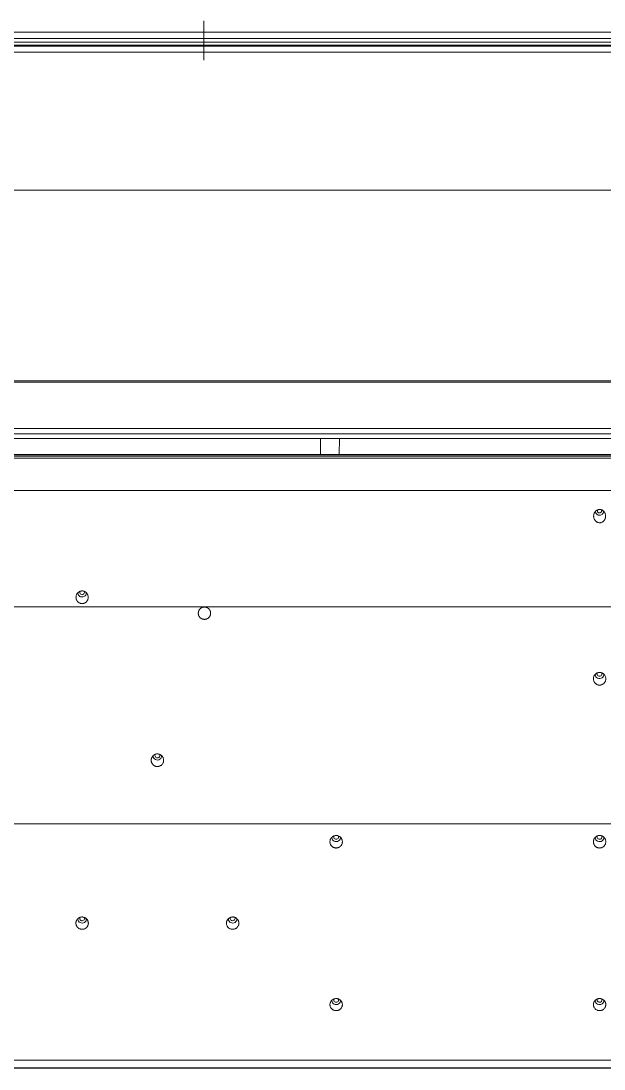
# Model space of a CAD drawing. Header units: inches. Extents: x 3778 to 56227, y -16914 to 35091.
# Drawn here: x 15940.3 to 16033.6, y 17287.9 to 17455.7 of the extents above; entities that cross this region are included whole.
import ezdxf

# ---------------------------------------------------------------- set-up
doc = ezdxf.new("R2010")
doc.units = ezdxf.units.IN
doc.header["$LTSCALE"] = 100
doc.header["$MEASUREMENT"] = 0
doc.layers.add('mark-B', color=2, linetype='Continuous', lineweight=20)
doc.layers.add('RC-LIGHT', color=7, linetype='Continuous')

# ---------------------------------------------------------------- blocks, each defined once
blk = doc.blocks.new('무풍1way 일반')
at = {"layer": 'mark-B'}
for p, q in [((-290.77, -332.68), (-290.77, -337.43)), ((-290.77, -337.57), (-290.77, -332.93)), ((-290.77, -333.08), (-290.77, -335.12)), ((-290.77, -333.78), (-290.77, -333.1)), ((-290.77, -333.44), (-290.77, -338.93)), ((-290.77, -334.62), (-290.77, -333.56)), ((-290.77, -335.68), (-290.77, -333.78)), ((-290.77, -333.79), (-290.77, -334.37)), ((-290.77, -333.93), (-290.77, -337.94)), ((-290.77, -338.1), (-290.77, -334.6)), ((-290.77, -335.12), (-290.77, -335.73)), ((-290.77, -337.43), (-290.77, -338.28)), ((-290.77, -338.03), (-290.77, -337.57)), ((-272.12, -402.05), (-272.13, -399.52)), ((-272.12, -402.05), (-272.13, -399.52)), ((-269.11, -402.05), (-269.09, -399.52)), ((-269.11, -402.05), (-269.09, -399.52)), ((-439.26, -500.22), (439.26, -500.22)), ((-439.26, -500.24), (439.26, -500.24))]:
    blk.add_line(p, q, dxfattribs=at)
for centre, major_axis, start_param, end_param in [((-227.44, -411.11), (0.346, 0), 2.274711, 6.283185), ((-227.44, -411.11), (0.346, 0), 0, 0.786376), ((-227.44, -411.21), (-0.641, 0), 6.140244, 6.283185), ((-227.44, -411.21), (-0.641, 0), 0, 1.570794), ((-227.44, -411.21), (-0.641, 0), 1.570794, 3.322627), ((-310.28, -424.26), (-0.666, 0), 6.13553, 6.283185), ((-310.28, -424.26), (-0.666, 0), 0, 1.5708), ((-310.28, -424.16), (0.372, 0), 2.50954, 6.283185), ((-310.28, -424.26), (-0.666, 0), 1.570794, 3.286499), ((-310.28, -424.16), (0.372, 0), 0, 0.653554), ((-227.44, -437.3), (-0.681, 0), 6.121197, 6.283185), ((-227.44, -437.3), (-0.681, 0), 0, 3.287283), ((-227.44, -437.2), (0.387, 0), 2.50895, 6.283185), ((-227.44, -437.2), (0.387, 0), 0, 0.657668), ((-298.23, -450.34), (-0.681, 0), 0, 3.289247), ((-298.23, -450.34), (-0.681, 0), 6.147509, 6.283185), ((-298.23, -450.25), (0.387, 0), 2.532313, 6.283185), ((-298.23, -450.25), (0.387, 0), 0, 0.61448), ((-269.61, -463.39), (-0.681, 0), 6.146921, 6.283185), ((-269.61, -463.39), (-0.681, 0), 0, 3.288756), ((-269.61, -463.29), (0.387, 0), 2.502574, 6.283185), ((-269.61, -463.29), (0.387, 0), 0, 0.658559), ((-227.44, -463.39), (-0.681, 0), 0, 3.286696), ((-227.44, -463.39), (-0.681, 0), 6.152808, 6.283185), ((-227.44, -463.29), (0.387, 0), 2.546164, 6.283185), ((-227.44, -463.29), (0.387, 0), 0, 0.595424), ((-310.28, -476.43), (-0.681, 0), 0, 3.280408), ((-310.28, -476.43), (-0.681, 0), 6.164784, 6.283185), ((-310.28, -476.33), (0.387, 0), 2.579543, 6.283185), ((-310.28, -476.33), (0.387, 0), 0, 0.551945), ((-286.18, -476.43), (-0.681, 0), 0, 3.281688), ((-286.18, -476.43), (-0.681, 0), 6.157028, 6.283185), ((-286.18, -476.33), (0.387, 0), 2.533305, 6.283185), ((-286.18, -476.33), (0.387, 0), 0, 0.623604), ((-269.61, -489.48), (-0.681, 0), 0, 3.274812), ((-269.61, -489.48), (-0.681, 0), 6.168023, 6.283185), ((-269.61, -489.38), (0.387, 0), 2.562848, 6.283185), ((-269.61, -489.38), (0.387, 0), 0, 0.585325), ((-227.44, -489.48), (-0.681, 0), 0, 3.274225), ((-227.44, -489.48), (-0.681, 0), 6.176273, 6.283185), ((-227.44, -489.38), (0.387, 0), 2.613016, 6.283185), ((-227.44, -489.38), (0.387, 0), 0, 0.511488)]:
    blk.add_ellipse(centre, major_axis=major_axis, ratio=0.913545, start_param=start_param, end_param=end_param, dxfattribs=at)
for points, degree, knots in [([(-416.54, -334.47), (-405.85, -334.47), (-395.16, -334.47), (-373.79, -334.47), (-363.1, -334.47), (-331.04, -334.47), (-309.67, -334.47), (-245.55, -334.47), (-202.8, -334.47), (-160.05, -334.47)], 3, [0, 0, 0, 0, 0.125, 0.125, 0.25, 0.25, 0.5, 0.5, 1, 1, 1, 1]), ([(-160.05, -335.49), (-202.8, -335.49), (-245.55, -335.49), (-309.67, -335.49), (-331.04, -335.49), (-363.1, -335.49), (-373.79, -335.49), (-395.16, -335.49), (-405.85, -335.49), (-416.54, -335.49)], 3, [0, 0, 0, 0, 0.5, 0.5, 0.75, 0.75, 0.875, 0.875, 1, 1, 1, 1]), ([(-413.4, -336.06), (-413.07, -336.06), (-412.73, -336.06), (-411.06, -336.06), (-409.72, -336.06), (-403.03, -336.06), (-397.67, -336.06), (-370.9, -336.06), (-349.47, -336.06), (-273.69, -336.06), (-219.33, -336.06), (-164.97, -336.06)], 3, [0, 0, 0, 0, 0.004042, 0.004042, 0.020209, 0.020209, 0.084879, 0.084879, 0.343558, 0.343558, 1, 1, 1, 1]), ([(-413.4, -336.06), (-413.07, -336.06), (-412.73, -336.06), (-411.06, -336.06), (-409.72, -336.06), (-403.03, -336.06), (-397.67, -336.06), (-370.9, -336.06), (-349.47, -336.06), (-273.69, -336.06), (-219.33, -336.06), (-164.97, -336.06)], 3, [0, 0, 0, 0, 0.004042, 0.004042, 0.020209, 0.020209, 0.084879, 0.084879, 0.343558, 0.343558, 1, 1, 1, 1]), ([(0, -337.7), (-37.52, -337.7), (-112.55, -337.7), (-206.33, -337.7), (-281.36, -337.7), (-337.64, -337.7), (-384.53, -337.7), (-417.35, -337.7), (-435.94, -337.7), (-445.14, -337.7), (-449.65, -337.7)], 3, [0, 0, 0, 0, 0.250292, 0.500585, 0.625731, 0.750877, 0.876023, 0.938597, 0.969883, 1, 1, 1, 1]), ([(0, -337.7), (-37.52, -337.7), (-112.55, -337.7), (-206.33, -337.7), (-281.36, -337.7), (-337.64, -337.7), (-384.53, -337.7), (-417.35, -337.7), (-435.94, -337.7), (-445.14, -337.7), (-449.65, -337.7)], 3, [0, 0, 0, 0, 0.250292, 0.500585, 0.625731, 0.750877, 0.876023, 0.938597, 0.969883, 1, 1, 1, 1]), ([(-456.22, -359.74), (-451.47, -359.74), (-441.96, -359.74), (-422.95, -359.74), (-389.69, -359.74), (-342.16, -359.74), (-285.14, -359.74), (-209.1, -359.74), (-114.05, -359.74), (-38.02, -359.74), (0, -359.74)], 3, [0, 0, 0, 0, 0.03125, 0.0625, 0.125, 0.25, 0.375, 0.5, 0.75, 1, 1, 1, 1]), ([(-456.22, -359.74), (-451.47, -359.74), (-441.96, -359.74), (-422.95, -359.74), (-389.69, -359.74), (-342.16, -359.74), (-285.14, -359.74), (-209.1, -359.74), (-114.05, -359.74), (-38.02, -359.74), (0, -359.74)], 3, [0, 0, 0, 0, 0.03125, 0.0625, 0.125, 0.25, 0.375, 0.5, 0.75, 1, 1, 1, 1]), ([(0, -390.48), (-70.86, -390.48), (-141.72, -390.48), (-248.01, -390.48), (-301.15, -390.48), (-363.15, -390.48), (-394.15, -390.48), (-411.87, -390.48), (-420.73, -390.48), (-425.15, -390.48)], 3, [0, 0, 0, 0, 0.5, 0.5, 0.75, 0.875, 0.9375, 0.96875, 1, 1, 1, 1]), ([(0, -390.48), (-70.86, -390.48), (-141.72, -390.48), (-248.01, -390.48), (-301.15, -390.48), (-363.15, -390.48), (-394.15, -390.48), (-411.87, -390.48), (-420.73, -390.48), (-425.15, -390.48)], 3, [0, 0, 0, 0, 0.5, 0.5, 0.75, 0.875, 0.9375, 0.96875, 1, 1, 1, 1]), ([(-426.89, -398.74), (-422.45, -398.74), (-418, -398.74), (-409.11, -398.74), (-404.66, -398.74), (-391.32, -398.74), (-382.43, -398.74), (-355.74, -398.74), (-302.38, -398.74), (-249.02, -398.74), (-142.3, -398.74), (-71.15, -398.74), (0, -398.74)], 3, [0, 0, 0, 0, 0.03125, 0.03125, 0.0625, 0.0625, 0.125, 0.125, 0.25, 0.5, 0.5, 1, 1, 1, 1]), ([(-426.89, -398.74), (-422.45, -398.74), (-418, -398.74), (-409.11, -398.74), (-404.66, -398.74), (-391.32, -398.74), (-382.43, -398.74), (-355.74, -398.74), (-302.38, -398.74), (-249.02, -398.74), (-142.3, -398.74), (-71.15, -398.74), (0, -398.74)], 3, [0, 0, 0, 0, 0.03125, 0.03125, 0.0625, 0.0625, 0.125, 0.125, 0.25, 0.5, 0.5, 1, 1, 1, 1]), ([(0, -397.9), (-35.56, -397.9), (-106.68, -397.9), (-213.36, -397.9), (-302.26, -397.9), (-364.49, -397.9), (-395.6, -397.9), (-413.38, -397.9), (-422.27, -397.9), (-426.72, -397.9)], 3, [0, 0, 0, 0, 0.25, 0.5, 0.75, 0.875, 0.9375, 0.96875, 1, 1, 1, 1]), ([(0, -397.9), (-35.56, -397.9), (-106.68, -397.9), (-213.36, -397.9), (-302.26, -397.9), (-364.49, -397.9), (-395.6, -397.9), (-413.38, -397.9), (-422.27, -397.9), (-426.72, -397.9)], 3, [0, 0, 0, 0, 0.25, 0.5, 0.75, 0.875, 0.9375, 0.96875, 1, 1, 1, 1]), ([(-426.89, -402.05), (-422.44, -402.05), (-418, -402.05), (-409.1, -402.05), (-404.66, -402.05), (-391.32, -402.05), (-382.42, -402.05), (-355.74, -402.05), (-337.96, -402.05), (-284.59, -402.05), (-249.02, -402.05), (-142.3, -402.05), (-71.15, -402.05), (0, -402.05)], 3, [0, 0, 0, 0, 0.03125, 0.03125, 0.0625, 0.0625, 0.125, 0.125, 0.25, 0.25, 0.5, 0.5, 1, 1, 1, 1]), ([(0, -402.14), (-71.15, -402.14), (-142.3, -402.14), (-249.02, -402.14), (-284.59, -402.14), (-337.95, -402.14), (-355.74, -402.14), (-382.42, -402.14), (-391.31, -402.14), (-404.65, -402.14), (-409.1, -402.14), (-417.99, -402.14), (-422.44, -402.14), (-426.89, -402.14)], 3, [0, 0, 0, 0, 0.5, 0.5, 0.75, 0.75, 0.875, 0.875, 0.9375, 0.9375, 0.96875, 0.96875, 1, 1, 1, 1]), ([(-226.56, -411.49), (-226.53, -411.55), (-226.51, -411.61), (-226.49, -411.71), (-226.49, -411.74), (-226.48, -411.79), (-226.48, -411.81), (-226.48, -411.84), (-226.48, -411.86), (-226.48, -411.94), (-226.48, -412.01), (-226.49, -412.11), (-226.5, -412.14), (-226.51, -412.19), (-226.51, -412.2), (-226.52, -412.24), (-226.52, -412.25), (-226.55, -412.33), (-226.57, -412.39), (-226.62, -412.48), (-226.64, -412.51), (-226.66, -412.55), (-226.67, -412.57), (-226.69, -412.59), (-226.7, -412.61), (-226.75, -412.67), (-226.8, -412.72), (-226.87, -412.78), (-226.9, -412.8), (-226.94, -412.83), (-226.95, -412.84), (-226.98, -412.86), (-227, -412.87), (-227.07, -412.91), (-227.13, -412.93), (-227.23, -412.96), (-227.26, -412.97), (-227.33, -412.98), (-227.36, -412.98), (-227.46, -412.99), (-227.52, -412.98), (-227.61, -412.97), (-227.62, -412.96), (-227.66, -412.96), (-227.67, -412.95), (-227.72, -412.94), (-227.75, -412.93), (-227.81, -412.9), (-227.84, -412.89), (-227.9, -412.85), (-227.93, -412.83), (-228.01, -412.78), (-228.06, -412.73), (-228.15, -412.63), (-228.19, -412.58), (-228.24, -412.5), (-228.26, -412.47), (-228.28, -412.42), (-228.29, -412.41), (-228.3, -412.38), (-228.31, -412.36), (-228.34, -412.29), (-228.36, -412.22), (-228.37, -412.14), (-228.38, -412.12), (-228.38, -412.09), (-228.38, -412.07), (-228.39, -412.02), (-228.39, -411.99), (-228.4, -411.89), (-228.39, -411.83), (-228.38, -411.74), (-228.38, -411.73), (-228.37, -411.7), (-228.37, -411.68), (-228.36, -411.63), (-228.35, -411.6), (-228.32, -411.5), (-228.3, -411.44), (-228.26, -411.37), (-228.25, -411.35), (-228.23, -411.33), (-228.22, -411.31), (-228.2, -411.27), (-228.18, -411.24), (-228.12, -411.16), (-228.07, -411.12), (-228.01, -411.06), (-228, -411.05), (-227.97, -411.03), (-227.96, -411.02), (-227.92, -410.99), (-227.89, -410.97), (-227.8, -410.93), (-227.74, -410.9), (-227.66, -410.88), (-227.64, -410.87), (-227.61, -410.87), (-227.59, -410.86), (-227.55, -410.85), (-227.48, -410.85), (-227.41, -410.85), (-227.36, -410.85), (-227.35, -410.85), (-227.31, -410.86), (-227.3, -410.86), (-227.21, -410.87), (-227.15, -410.89), (-227.07, -410.93), (-227.06, -410.93), (-227.03, -410.95), (-226.99, -410.97), (-226.92, -411.02), (-226.86, -411.06), (-226.83, -411.09), (-226.81, -411.1), (-226.79, -411.13), (-226.78, -411.14), (-226.72, -411.2), (-226.68, -411.25), (-226.64, -411.32), (-226.63, -411.34), (-226.61, -411.37), (-226.6, -411.4), (-226.58, -411.43), (-226.57, -411.46), (-226.56, -411.47), (-226.56, -411.49)], 3, [0, 0, 0, 0, 0.03125, 0.03125, 0.046875, 0.046875, 0.054687, 0.054687, 0.0625, 0.0625, 0.09375, 0.09375, 0.109375, 0.109375, 0.117187, 0.117187, 0.125, 0.125, 0.15625, 0.15625, 0.171875, 0.171875, 0.179687, 0.179687, 0.1875, 0.1875, 0.21875, 0.21875, 0.234375, 0.234375, 0.242187, 0.242187, 0.25, 0.25, 0.28125, 0.28125, 0.296875, 0.296875, 0.3125, 0.3125, 0.34375, 0.34375, 0.351563, 0.351563, 0.359375, 0.359375, 0.375, 0.375, 0.390625, 0.390625, 0.40625, 0.40625, 0.4375, 0.4375, 0.46875, 0.46875, 0.484375, 0.484375, 0.492188, 0.492188, 0.5, 0.5, 0.53125, 0.53125, 0.539063, 0.539063, 0.546875, 0.546875, 0.5625, 0.5625, 0.59375, 0.59375, 0.601563, 0.601563, 0.609375, 0.609375, 0.625, 0.625, 0.65625, 0.65625, 0.664063, 0.664063, 0.671875, 0.671875, 0.6875, 0.6875, 0.71875, 0.71875, 0.726563, 0.726563, 0.734375, 0.734375, 0.75, 0.75, 0.78125, 0.78125, 0.789063, 0.789063, 0.796875, 0.796875, 0.8125, 0.828125, 0.828125, 0.835938, 0.835938, 0.84375, 0.84375, 0.875, 0.875, 0.882813, 0.882813, 0.890625, 0.90625, 0.921875, 0.921875, 0.929688, 0.929688, 0.9375, 0.9375, 0.96875, 0.96875, 0.976563, 0.976563, 0.984375, 0.992188, 0.992188, 1, 1, 1, 1]), ([(-309.45, -424.36), (-309.42, -424.42), (-309.39, -424.48), (-309.34, -424.6), (-309.33, -424.66), (-309.31, -424.74), (-309.31, -424.76), (-309.3, -424.79), (-309.3, -424.84), (-309.29, -424.92), (-309.3, -424.98), (-309.3, -425.03), (-309.3, -425.05), (-309.31, -425.08), (-309.31, -425.1), (-309.33, -425.18), (-309.34, -425.24), (-309.38, -425.33), (-309.39, -425.36), (-309.42, -425.4), (-309.42, -425.42), (-309.44, -425.45), (-309.45, -425.46), (-309.49, -425.53), (-309.53, -425.58), (-309.6, -425.65), (-309.62, -425.67), (-309.67, -425.72), (-309.7, -425.74), (-309.78, -425.79), (-309.84, -425.82), (-309.93, -425.86), (-309.96, -425.88), (-310.02, -425.9), (-310.08, -425.91), (-310.15, -425.92), (-310.2, -425.93), (-310.21, -425.93), (-310.25, -425.93), (-310.26, -425.93), (-310.34, -425.93), (-310.41, -425.92), (-310.51, -425.9), (-310.54, -425.89), (-310.6, -425.87), (-310.63, -425.86), (-310.72, -425.82), (-310.78, -425.79), (-310.84, -425.74), (-310.86, -425.73), (-310.88, -425.71), (-310.92, -425.68), (-310.98, -425.62), (-311.02, -425.58), (-311.05, -425.54), (-311.06, -425.52), (-311.08, -425.5), (-311.09, -425.48), (-311.13, -425.41), (-311.16, -425.36), (-311.2, -425.26), (-311.21, -425.23), (-311.23, -425.17), (-311.23, -425.14), (-311.25, -425.04), (-311.26, -424.98), (-311.26, -424.88), (-311.25, -424.85), (-311.25, -424.78), (-311.24, -424.75), (-311.23, -424.65), (-311.21, -424.59), (-311.18, -424.52), (-311.17, -424.5), (-311.16, -424.47), (-311.14, -424.43), (-311.1, -424.36), (-311.06, -424.3), (-311.03, -424.27), (-311.02, -424.25), (-311, -424.23), (-310.99, -424.22), (-310.93, -424.16), (-310.88, -424.11), (-310.8, -424.06), (-310.77, -424.04), (-310.73, -424.02), (-310.71, -424.01), (-310.69, -423.99), (-310.67, -423.99), (-310.6, -423.95), (-310.53, -423.93), (-310.45, -423.92), (-310.44, -423.91), (-310.4, -423.91), (-310.39, -423.91), (-310.34, -423.9), (-310.31, -423.9), (-310.21, -423.9), (-310.14, -423.91), (-310.05, -423.93), (-310.01, -423.94), (-309.95, -423.96), (-309.89, -423.98), (-309.83, -424.01), (-309.79, -424.03), (-309.77, -424.04), (-309.75, -424.06), (-309.73, -424.07), (-309.67, -424.12), (-309.62, -424.16), (-309.55, -424.23), (-309.53, -424.26), (-309.49, -424.31), (-309.47, -424.34), (-309.45, -424.36)], 3, [0, 0, 0, 0, 0.03125, 0.03125, 0.0625, 0.0625, 0.070312, 0.070312, 0.078125, 0.09375, 0.109375, 0.109375, 0.117187, 0.117187, 0.125, 0.125, 0.15625, 0.15625, 0.171875, 0.171875, 0.179687, 0.179687, 0.1875, 0.1875, 0.21875, 0.21875, 0.234375, 0.234375, 0.25, 0.25, 0.28125, 0.28125, 0.296875, 0.296875, 0.3125, 0.328125, 0.328125, 0.335937, 0.335937, 0.34375, 0.34375, 0.375, 0.375, 0.390625, 0.390625, 0.40625, 0.40625, 0.4375, 0.4375, 0.445312, 0.445312, 0.453125, 0.46875, 0.484375, 0.484375, 0.492187, 0.492187, 0.5, 0.5, 0.53125, 0.53125, 0.546875, 0.546875, 0.5625, 0.5625, 0.59375, 0.59375, 0.609375, 0.609375, 0.625, 0.625, 0.65625, 0.65625, 0.664062, 0.664062, 0.671875, 0.6875, 0.703125, 0.703125, 0.710937, 0.710937, 0.71875, 0.71875, 0.75, 0.75, 0.765625, 0.765625, 0.773437, 0.773437, 0.78125, 0.78125, 0.8125, 0.8125, 0.820312, 0.820312, 0.828125, 0.828125, 0.84375, 0.84375, 0.875, 0.875, 0.890625, 0.890625, 0.90625, 0.921875, 0.921875, 0.929687, 0.929687, 0.9375, 0.9375, 0.96875, 0.96875, 0.984375, 0.984375, 1, 1, 1, 1]), ([(-291.68, -427.46), (-291.68, -427.85), (-291.15, -428.42), (-290.37, -428.47), (-289.77, -427.97), (-289.69, -427.33), (-289.84, -426.91), (-290.03, -426.73)], 2, [0, 0, 0, 0.187857, 0.375715, 0.563572, 0.751429, 0.875715, 1, 1, 1]), ([(-228.43, -437.9), (-228.43, -437.83), (-228.41, -437.7), (-228.36, -437.58), (-228.33, -437.5), (-228.32, -437.49), (-228.31, -437.46), (-228.28, -437.42), (-228.24, -437.35), (-228.2, -437.3), (-228.16, -437.26), (-228.15, -437.25), (-228.13, -437.22), (-228.12, -437.21), (-228.06, -437.16), (-228, -437.12), (-227.92, -437.06), (-227.89, -437.05), (-227.85, -437.03), (-227.83, -437.02), (-227.8, -437.01), (-227.79, -437), (-227.71, -436.97), (-227.64, -436.96), (-227.56, -436.94), (-227.55, -436.94), (-227.51, -436.94), (-227.5, -436.94), (-227.45, -436.94), (-227.41, -436.94), (-227.31, -436.94), (-227.25, -436.95), (-227.12, -436.99), (-227.06, -437.01), (-226.97, -437.05), (-226.94, -437.07), (-226.9, -437.1), (-226.88, -437.11), (-226.86, -437.13), (-226.84, -437.14), (-226.78, -437.19), (-226.73, -437.23), (-226.68, -437.29), (-226.67, -437.31), (-226.65, -437.33), (-226.64, -437.35), (-226.61, -437.39), (-226.59, -437.42), (-226.54, -437.5), (-226.52, -437.56), (-226.47, -437.69), (-226.46, -437.75), (-226.45, -437.85), (-226.44, -437.88), (-226.44, -437.95), (-226.44, -437.98), (-226.45, -438.08), (-226.45, -438.14), (-226.48, -438.24), (-226.49, -438.27), (-226.5, -438.31), (-226.51, -438.33), (-226.52, -438.36), (-226.53, -438.38), (-226.56, -438.45), (-226.6, -438.51), (-226.64, -438.57), (-226.65, -438.59), (-226.67, -438.61), (-226.69, -438.62), (-226.72, -438.66), (-226.74, -438.69), (-226.81, -438.75), (-226.87, -438.79), (-226.94, -438.84), (-226.95, -438.84), (-226.98, -438.86), (-227.02, -438.88), (-227.1, -438.92), (-227.16, -438.93), (-227.21, -438.95), (-227.23, -438.95), (-227.26, -438.96), (-227.28, -438.96), (-227.36, -438.97), (-227.43, -438.98), (-227.52, -438.97), (-227.56, -438.97), (-227.62, -438.96), (-227.66, -438.95), (-227.75, -438.92), (-227.81, -438.9), (-227.89, -438.86), (-227.9, -438.85), (-227.93, -438.84), (-227.97, -438.81), (-228.04, -438.76), (-228.09, -438.72), (-228.14, -438.68), (-228.16, -438.65), (-228.23, -438.58), (-228.26, -438.52), (-228.3, -438.45), (-228.31, -438.44), (-228.33, -438.41), (-228.33, -438.39), (-228.35, -438.35), (-228.37, -438.32), (-228.4, -438.22), (-228.41, -438.16), (-228.43, -438.06), (-228.43, -438.03), (-228.43, -437.96), (-228.43, -437.93), (-228.43, -437.9)], 3, [0, 0, 0, 0, 0.03125, 0.0625, 0.0625, 0.070312, 0.070312, 0.078125, 0.09375, 0.109375, 0.109375, 0.117187, 0.117187, 0.125, 0.125, 0.15625, 0.15625, 0.171875, 0.171875, 0.179687, 0.179687, 0.1875, 0.1875, 0.21875, 0.21875, 0.226562, 0.226562, 0.234375, 0.234375, 0.25, 0.25, 0.28125, 0.28125, 0.3125, 0.3125, 0.328125, 0.328125, 0.335937, 0.335937, 0.34375, 0.34375, 0.375, 0.375, 0.382812, 0.382812, 0.390625, 0.390625, 0.40625, 0.40625, 0.4375, 0.4375, 0.46875, 0.46875, 0.484375, 0.484375, 0.5, 0.5, 0.53125, 0.53125, 0.546875, 0.546875, 0.554687, 0.554687, 0.5625, 0.5625, 0.59375, 0.59375, 0.601562, 0.601562, 0.609375, 0.609375, 0.625, 0.625, 0.65625, 0.65625, 0.664062, 0.664062, 0.671875, 0.6875, 0.703125, 0.703125, 0.710937, 0.710937, 0.71875, 0.71875, 0.75, 0.75, 0.765625, 0.765625, 0.78125, 0.78125, 0.8125, 0.8125, 0.820312, 0.820312, 0.828125, 0.84375, 0.859375, 0.859375, 0.875, 0.875, 0.90625, 0.90625, 0.914062, 0.914062, 0.921875, 0.921875, 0.9375, 0.9375, 0.96875, 0.96875, 0.984375, 0.984375, 1, 1, 1, 1]), ([(-299.22, -450.94), (-299.22, -450.88), (-299.21, -450.81), (-299.18, -450.72), (-299.17, -450.69), (-299.16, -450.64), (-299.15, -450.62), (-299.14, -450.59), (-299.13, -450.58), (-299.1, -450.5), (-299.07, -450.45), (-299.01, -450.37), (-298.99, -450.34), (-298.95, -450.31), (-298.94, -450.29), (-298.92, -450.27), (-298.91, -450.26), (-298.85, -450.2), (-298.8, -450.16), (-298.73, -450.12), (-298.71, -450.11), (-298.68, -450.1), (-298.67, -450.09), (-298.62, -450.07), (-298.59, -450.05), (-298.5, -450.02), (-298.44, -450), (-298.35, -449.99), (-298.34, -449.99), (-298.3, -449.99), (-298.25, -449.98), (-298.17, -449.98), (-298.11, -449.99), (-298.06, -450), (-298.04, -450), (-298.01, -450.01), (-297.99, -450.01), (-297.91, -450.03), (-297.85, -450.06), (-297.78, -450.09), (-297.76, -450.1), (-297.73, -450.12), (-297.72, -450.12), (-297.68, -450.15), (-297.62, -450.19), (-297.57, -450.23), (-297.53, -450.28), (-297.5, -450.3), (-297.44, -450.38), (-297.4, -450.43), (-297.35, -450.51), (-297.34, -450.54), (-297.32, -450.59), (-297.31, -450.6), (-297.3, -450.63), (-297.29, -450.65), (-297.27, -450.73), (-297.25, -450.79), (-297.24, -450.87), (-297.24, -450.89), (-297.23, -450.92), (-297.23, -450.94), (-297.23, -450.98), (-297.23, -451.02), (-297.24, -451.11), (-297.25, -451.18), (-297.27, -451.27), (-297.28, -451.31), (-297.3, -451.37), (-297.31, -451.4), (-297.35, -451.49), (-297.39, -451.54), (-297.44, -451.61), (-297.45, -451.62), (-297.47, -451.65), (-297.5, -451.69), (-297.55, -451.74), (-297.6, -451.79), (-297.64, -451.82), (-297.66, -451.83), (-297.68, -451.85), (-297.7, -451.85), (-297.77, -451.9), (-297.83, -451.93), (-297.92, -451.96), (-297.95, -451.97), (-298.02, -451.99), (-298.05, -451.99), (-298.15, -452.01), (-298.21, -452.01), (-298.3, -452.01), (-298.31, -452), (-298.35, -452), (-298.4, -451.99), (-298.48, -451.98), (-298.54, -451.96), (-298.59, -451.94), (-298.6, -451.93), (-298.63, -451.92), (-298.65, -451.91), (-298.72, -451.88), (-298.78, -451.84), (-298.85, -451.78), (-298.88, -451.76), (-298.93, -451.71), (-298.95, -451.69), (-299.01, -451.62), (-299.05, -451.56), (-299.09, -451.49), (-299.1, -451.48), (-299.12, -451.45), (-299.14, -451.4), (-299.17, -451.33), (-299.19, -451.27), (-299.2, -451.22), (-299.2, -451.2), (-299.21, -451.17), (-299.21, -451.15), (-299.22, -451.07), (-299.22, -451.01), (-299.22, -450.94)], 3, [0, 0, 0, 0, 0.03125, 0.03125, 0.046875, 0.046875, 0.054688, 0.054688, 0.0625, 0.0625, 0.09375, 0.09375, 0.109375, 0.109375, 0.117188, 0.117188, 0.125, 0.125, 0.15625, 0.15625, 0.164063, 0.164063, 0.171875, 0.171875, 0.1875, 0.1875, 0.21875, 0.21875, 0.226562, 0.226562, 0.234375, 0.25, 0.265625, 0.265625, 0.273437, 0.273437, 0.28125, 0.28125, 0.3125, 0.3125, 0.320312, 0.320312, 0.328125, 0.328125, 0.34375, 0.359375, 0.359375, 0.375, 0.375, 0.40625, 0.40625, 0.421875, 0.421875, 0.429687, 0.429687, 0.4375, 0.4375, 0.46875, 0.46875, 0.476562, 0.476562, 0.484375, 0.484375, 0.5, 0.5, 0.53125, 0.53125, 0.546875, 0.546875, 0.5625, 0.5625, 0.59375, 0.59375, 0.601562, 0.601562, 0.609375, 0.625, 0.640625, 0.640625, 0.648437, 0.648437, 0.65625, 0.65625, 0.6875, 0.6875, 0.703125, 0.703125, 0.71875, 0.71875, 0.75, 0.75, 0.757812, 0.757812, 0.765625, 0.78125, 0.796875, 0.796875, 0.804687, 0.804687, 0.8125, 0.8125, 0.84375, 0.84375, 0.859375, 0.859375, 0.875, 0.875, 0.90625, 0.90625, 0.914062, 0.914062, 0.921875, 0.9375, 0.953125, 0.953125, 0.960937, 0.960937, 0.96875, 0.96875, 1, 1, 1, 1]), ([(-268.62, -463.99), (-268.61, -464.05), (-268.62, -464.12), (-268.63, -464.21), (-268.63, -464.24), (-268.65, -464.29), (-268.65, -464.31), (-268.66, -464.34), (-268.66, -464.35), (-268.69, -464.43), (-268.72, -464.49), (-268.77, -464.57), (-268.79, -464.6), (-268.81, -464.64), (-268.82, -464.65), (-268.84, -464.68), (-268.86, -464.69), (-268.91, -464.75), (-268.96, -464.8), (-269.02, -464.85), (-269.04, -464.86), (-269.06, -464.87), (-269.08, -464.88), (-269.12, -464.91), (-269.15, -464.93), (-269.24, -464.97), (-269.3, -464.99), (-269.38, -465.01), (-269.39, -465.02), (-269.43, -465.02), (-269.48, -465.03), (-269.56, -465.04), (-269.62, -465.04), (-269.67, -465.04), (-269.69, -465.04), (-269.72, -465.03), (-269.74, -465.03), (-269.82, -465.02), (-269.88, -465), (-269.96, -464.97), (-269.98, -464.97), (-270.01, -464.96), (-270.02, -464.95), (-270.07, -464.93), (-270.1, -464.91), (-270.18, -464.86), (-270.23, -464.82), (-270.29, -464.76), (-270.3, -464.75), (-270.33, -464.73), (-270.36, -464.69), (-270.41, -464.63), (-270.45, -464.58), (-270.48, -464.52), (-270.5, -464.49), (-270.54, -464.4), (-270.56, -464.34), (-270.58, -464.26), (-270.58, -464.25), (-270.59, -464.21), (-270.59, -464.2), (-270.6, -464.15), (-270.6, -464.12), (-270.61, -464.02), (-270.6, -463.96), (-270.59, -463.86), (-270.58, -463.83), (-270.57, -463.76), (-270.56, -463.73), (-270.53, -463.64), (-270.5, -463.58), (-270.45, -463.5), (-270.43, -463.47), (-270.39, -463.42), (-270.35, -463.37), (-270.31, -463.32), (-270.27, -463.29), (-270.26, -463.27), (-270.23, -463.25), (-270.22, -463.24), (-270.16, -463.19), (-270.1, -463.16), (-270.01, -463.12), (-269.98, -463.1), (-269.93, -463.09), (-269.92, -463.08), (-269.89, -463.07), (-269.87, -463.07), (-269.79, -463.05), (-269.73, -463.03), (-269.64, -463.03), (-269.63, -463.03), (-269.59, -463.03), (-269.55, -463.03), (-269.46, -463.04), (-269.4, -463.05), (-269.35, -463.06), (-269.33, -463.07), (-269.3, -463.08), (-269.29, -463.08), (-269.21, -463.11), (-269.15, -463.14), (-269.07, -463.19), (-269.04, -463.21), (-268.99, -463.25), (-268.96, -463.27), (-268.89, -463.34), (-268.85, -463.39), (-268.8, -463.45), (-268.79, -463.47), (-268.77, -463.49), (-268.74, -463.54), (-268.71, -463.61), (-268.68, -463.67), (-268.67, -463.71), (-268.66, -463.73), (-268.65, -463.76), (-268.65, -463.78), (-268.63, -463.86), (-268.62, -463.92), (-268.62, -463.99)], 3, [0, 0, 0, 0, 0.03125, 0.03125, 0.046875, 0.046875, 0.054688, 0.054688, 0.0625, 0.0625, 0.09375, 0.09375, 0.109375, 0.109375, 0.117188, 0.117188, 0.125, 0.125, 0.15625, 0.15625, 0.164063, 0.164063, 0.171875, 0.171875, 0.1875, 0.1875, 0.21875, 0.21875, 0.226563, 0.226563, 0.234375, 0.25, 0.265625, 0.265625, 0.273438, 0.273438, 0.28125, 0.28125, 0.3125, 0.3125, 0.320313, 0.320313, 0.328125, 0.328125, 0.34375, 0.34375, 0.375, 0.375, 0.382813, 0.382813, 0.390625, 0.40625, 0.421875, 0.421875, 0.4375, 0.4375, 0.46875, 0.46875, 0.476563, 0.476563, 0.484375, 0.484375, 0.5, 0.5, 0.53125, 0.53125, 0.546875, 0.546875, 0.5625, 0.5625, 0.59375, 0.59375, 0.609375, 0.609375, 0.625, 0.640625, 0.640625, 0.648438, 0.648438, 0.65625, 0.65625, 0.6875, 0.6875, 0.703125, 0.703125, 0.710938, 0.710938, 0.71875, 0.71875, 0.75, 0.75, 0.757813, 0.757813, 0.765625, 0.78125, 0.796875, 0.796875, 0.804688, 0.804688, 0.8125, 0.8125, 0.84375, 0.84375, 0.859375, 0.859375, 0.875, 0.875, 0.90625, 0.90625, 0.914063, 0.914063, 0.921875, 0.9375, 0.953125, 0.953125, 0.960938, 0.960938, 0.96875, 0.96875, 1, 1, 1, 1]), ([(-228.43, -463.99), (-228.43, -463.92), (-228.42, -463.86), (-228.39, -463.76), (-228.38, -463.73), (-228.36, -463.67), (-228.35, -463.64), (-228.31, -463.55), (-228.28, -463.49), (-228.22, -463.42), (-228.2, -463.39), (-228.17, -463.35), (-228.15, -463.34), (-228.13, -463.32), (-228.12, -463.31), (-228.06, -463.25), (-228.01, -463.21), (-227.94, -463.17), (-227.92, -463.16), (-227.89, -463.14), (-227.88, -463.14), (-227.84, -463.11), (-227.8, -463.1), (-227.71, -463.07), (-227.65, -463.05), (-227.55, -463.04), (-227.52, -463.03), (-227.45, -463.03), (-227.39, -463.03), (-227.32, -463.04), (-227.27, -463.04), (-227.25, -463.05), (-227.22, -463.05), (-227.21, -463.06), (-227.13, -463.08), (-227.06, -463.1), (-226.99, -463.14), (-226.98, -463.14), (-226.95, -463.16), (-226.93, -463.17), (-226.89, -463.19), (-226.86, -463.21), (-226.79, -463.27), (-226.74, -463.32), (-226.65, -463.42), (-226.61, -463.47), (-226.56, -463.55), (-226.55, -463.58), (-226.53, -463.63), (-226.52, -463.64), (-226.51, -463.67), (-226.5, -463.69), (-226.48, -463.76), (-226.46, -463.83), (-226.45, -463.91), (-226.45, -463.92), (-226.44, -463.95), (-226.44, -463.97), (-226.44, -464.02), (-226.44, -464.05), (-226.44, -464.15), (-226.45, -464.21), (-226.48, -464.31), (-226.49, -464.34), (-226.51, -464.4), (-226.52, -464.43), (-226.56, -464.52), (-226.59, -464.57), (-226.65, -464.65), (-226.67, -464.68), (-226.72, -464.73), (-226.76, -464.78), (-226.81, -464.82), (-226.85, -464.85), (-226.86, -464.86), (-226.89, -464.88), (-226.9, -464.88), (-226.97, -464.93), (-227.03, -464.96), (-227.13, -464.99), (-227.16, -465), (-227.22, -465.02), (-227.25, -465.02), (-227.35, -465.04), (-227.42, -465.04), (-227.5, -465.04), (-227.52, -465.04), (-227.55, -465.03), (-227.6, -465.03), (-227.68, -465.01), (-227.74, -464.99), (-227.79, -464.97), (-227.8, -464.97), (-227.84, -464.95), (-227.85, -464.95), (-227.92, -464.91), (-227.98, -464.88), (-228.06, -464.82), (-228.08, -464.8), (-228.13, -464.75), (-228.16, -464.73), (-228.22, -464.66), (-228.26, -464.6), (-228.3, -464.53), (-228.31, -464.52), (-228.32, -464.49), (-228.34, -464.44), (-228.37, -464.37), (-228.39, -464.31), (-228.4, -464.26), (-228.41, -464.24), (-228.41, -464.21), (-228.42, -464.2), (-228.43, -464.12), (-228.43, -464.05), (-228.43, -463.99)], 3, [0, 0, 0, 0, 0.03125, 0.03125, 0.046875, 0.046875, 0.0625, 0.0625, 0.09375, 0.09375, 0.109375, 0.109375, 0.117188, 0.117188, 0.125, 0.125, 0.15625, 0.15625, 0.164063, 0.164063, 0.171875, 0.171875, 0.1875, 0.1875, 0.21875, 0.21875, 0.234375, 0.234375, 0.25, 0.265625, 0.265625, 0.273438, 0.273438, 0.28125, 0.28125, 0.3125, 0.3125, 0.320313, 0.320313, 0.328125, 0.328125, 0.34375, 0.34375, 0.375, 0.375, 0.40625, 0.40625, 0.421875, 0.421875, 0.429688, 0.429688, 0.4375, 0.4375, 0.46875, 0.46875, 0.476563, 0.476563, 0.484375, 0.484375, 0.5, 0.5, 0.53125, 0.53125, 0.546875, 0.546875, 0.5625, 0.5625, 0.59375, 0.59375, 0.609375, 0.609375, 0.625, 0.640625, 0.640625, 0.648438, 0.648438, 0.65625, 0.65625, 0.6875, 0.6875, 0.703125, 0.703125, 0.71875, 0.71875, 0.75, 0.75, 0.757813, 0.757813, 0.765625, 0.78125, 0.796875, 0.796875, 0.804688, 0.804688, 0.8125, 0.8125, 0.84375, 0.84375, 0.859375, 0.859375, 0.875, 0.875, 0.90625, 0.90625, 0.914063, 0.914063, 0.921875, 0.9375, 0.953125, 0.953125, 0.960938, 0.960938, 0.96875, 0.96875, 1, 1, 1, 1]), ([(-311.27, -477.03), (-311.27, -476.96), (-311.26, -476.9), (-311.24, -476.81), (-311.23, -476.78), (-311.21, -476.72), (-311.19, -476.69), (-311.15, -476.6), (-311.12, -476.54), (-311.06, -476.47), (-311.04, -476.44), (-311, -476.39), (-310.98, -476.37), (-310.91, -476.3), (-310.85, -476.26), (-310.77, -476.21), (-310.74, -476.2), (-310.68, -476.17), (-310.62, -476.14), (-310.56, -476.12), (-310.5, -476.11), (-310.46, -476.1), (-310.37, -476.08), (-310.3, -476.08), (-310.2, -476.08), (-310.17, -476.09), (-310.12, -476.09), (-310.11, -476.1), (-310.07, -476.1), (-310.06, -476.11), (-309.98, -476.13), (-309.92, -476.15), (-309.84, -476.18), (-309.83, -476.19), (-309.8, -476.2), (-309.78, -476.21), (-309.74, -476.24), (-309.71, -476.26), (-309.63, -476.31), (-309.59, -476.36), (-309.5, -476.45), (-309.46, -476.5), (-309.41, -476.59), (-309.39, -476.61), (-309.37, -476.66), (-309.37, -476.67), (-309.35, -476.7), (-309.35, -476.72), (-309.32, -476.79), (-309.3, -476.85), (-309.29, -476.93), (-309.29, -476.95), (-309.29, -476.98), (-309.28, -477), (-309.28, -477.04), (-309.28, -477.08), (-309.28, -477.17), (-309.29, -477.23), (-309.31, -477.31), (-309.32, -477.33), (-309.33, -477.36), (-309.34, -477.41), (-309.37, -477.48), (-309.4, -477.54), (-309.43, -477.59), (-309.45, -477.62), (-309.51, -477.7), (-309.55, -477.75), (-309.62, -477.81), (-309.65, -477.83), (-309.7, -477.87), (-309.73, -477.89), (-309.81, -477.94), (-309.87, -477.97), (-309.94, -478), (-309.96, -478), (-309.99, -478.01), (-310.01, -478.02), (-310.05, -478.03), (-310.09, -478.04), (-310.18, -478.05), (-310.25, -478.06), (-310.33, -478.05), (-310.35, -478.05), (-310.38, -478.05), (-310.43, -478.04), (-310.51, -478.03), (-310.57, -478.01), (-310.62, -477.99), (-310.64, -477.99), (-310.67, -477.98), (-310.68, -477.97), (-310.76, -477.93), (-310.81, -477.9), (-310.89, -477.84), (-310.92, -477.82), (-310.96, -477.78), (-310.99, -477.76), (-311.05, -477.69), (-311.09, -477.64), (-311.13, -477.57), (-311.14, -477.55), (-311.16, -477.52), (-311.18, -477.48), (-311.21, -477.41), (-311.23, -477.35), (-311.24, -477.3), (-311.25, -477.28), (-311.25, -477.25), (-311.26, -477.24), (-311.27, -477.16), (-311.27, -477.09), (-311.27, -477.03)], 3, [0, 0, 0, 0, 0.03125, 0.03125, 0.046875, 0.046875, 0.0625, 0.0625, 0.09375, 0.09375, 0.109375, 0.109375, 0.125, 0.125, 0.15625, 0.15625, 0.171875, 0.171875, 0.1875, 0.203125, 0.203125, 0.21875, 0.21875, 0.25, 0.25, 0.265625, 0.265625, 0.273438, 0.273438, 0.28125, 0.28125, 0.3125, 0.3125, 0.320313, 0.320313, 0.328125, 0.328125, 0.34375, 0.34375, 0.375, 0.375, 0.40625, 0.40625, 0.421875, 0.421875, 0.429688, 0.429688, 0.4375, 0.4375, 0.46875, 0.46875, 0.476563, 0.476563, 0.484375, 0.484375, 0.5, 0.5, 0.53125, 0.53125, 0.539063, 0.539063, 0.546875, 0.5625, 0.578125, 0.578125, 0.59375, 0.59375, 0.625, 0.625, 0.640625, 0.640625, 0.65625, 0.65625, 0.6875, 0.6875, 0.695313, 0.695313, 0.703125, 0.703125, 0.71875, 0.71875, 0.75, 0.75, 0.757813, 0.757813, 0.765625, 0.78125, 0.796875, 0.796875, 0.804688, 0.804688, 0.8125, 0.8125, 0.84375, 0.84375, 0.859375, 0.859375, 0.875, 0.875, 0.90625, 0.90625, 0.914063, 0.914063, 0.921875, 0.9375, 0.953125, 0.953125, 0.960938, 0.960938, 0.96875, 0.96875, 1, 1, 1, 1]), ([(-285.18, -477.03), (-285.18, -477.09), (-285.18, -477.16), (-285.2, -477.25), (-285.21, -477.28), (-285.22, -477.35), (-285.23, -477.38), (-285.26, -477.47), (-285.29, -477.52), (-285.34, -477.61), (-285.36, -477.63), (-285.4, -477.69), (-285.42, -477.71), (-285.49, -477.78), (-285.53, -477.82), (-285.61, -477.88), (-285.64, -477.9), (-285.7, -477.93), (-285.73, -477.95), (-285.81, -477.99), (-285.88, -478.01), (-286.01, -478.04), (-286.07, -478.05), (-286.17, -478.05), (-286.2, -478.05), (-286.25, -478.05), (-286.27, -478.05), (-286.3, -478.05), (-286.32, -478.04), (-286.4, -478.03), (-286.46, -478.02), (-286.54, -477.99), (-286.55, -477.98), (-286.58, -477.97), (-286.6, -477.96), (-286.64, -477.94), (-286.67, -477.92), (-286.75, -477.87), (-286.81, -477.84), (-286.88, -477.77), (-286.9, -477.75), (-286.94, -477.7), (-286.98, -477.65), (-287.02, -477.59), (-287.05, -477.54), (-287.07, -477.51), (-287.11, -477.42), (-287.13, -477.36), (-287.15, -477.28), (-287.15, -477.27), (-287.16, -477.24), (-287.16, -477.22), (-287.17, -477.17), (-287.17, -477.14), (-287.17, -477.05), (-287.17, -476.98), (-287.16, -476.9), (-287.15, -476.89), (-287.15, -476.86), (-287.14, -476.81), (-287.11, -476.73), (-287.09, -476.67), (-287.06, -476.62), (-287.04, -476.59), (-286.99, -476.5), (-286.96, -476.45), (-286.89, -476.38), (-286.87, -476.36), (-286.82, -476.31), (-286.79, -476.29), (-286.71, -476.24), (-286.66, -476.2), (-286.58, -476.17), (-286.57, -476.16), (-286.54, -476.15), (-286.52, -476.14), (-286.48, -476.13), (-286.45, -476.12), (-286.35, -476.1), (-286.29, -476.09), (-286.2, -476.08), (-286.19, -476.08), (-286.15, -476.08), (-286.1, -476.08), (-286.02, -476.09), (-285.96, -476.11), (-285.91, -476.12), (-285.89, -476.12), (-285.86, -476.13), (-285.85, -476.14), (-285.77, -476.17), (-285.71, -476.19), (-285.63, -476.25), (-285.6, -476.26), (-285.55, -476.3), (-285.52, -476.32), (-285.45, -476.39), (-285.41, -476.44), (-285.36, -476.5), (-285.35, -476.52), (-285.33, -476.54), (-285.31, -476.59), (-285.27, -476.66), (-285.25, -476.72), (-285.23, -476.76), (-285.23, -476.78), (-285.22, -476.81), (-285.21, -476.82), (-285.19, -476.9), (-285.19, -476.96), (-285.18, -477.03)], 3, [0, 0, 0, 0, 0.03125, 0.03125, 0.046875, 0.046875, 0.0625, 0.0625, 0.09375, 0.09375, 0.109375, 0.109375, 0.125, 0.125, 0.15625, 0.15625, 0.171875, 0.171875, 0.1875, 0.1875, 0.21875, 0.21875, 0.25, 0.25, 0.265625, 0.265625, 0.273438, 0.273438, 0.28125, 0.28125, 0.3125, 0.3125, 0.320313, 0.320313, 0.328125, 0.328125, 0.34375, 0.34375, 0.375, 0.375, 0.390625, 0.390625, 0.40625, 0.421875, 0.421875, 0.4375, 0.4375, 0.46875, 0.46875, 0.476563, 0.476563, 0.484375, 0.484375, 0.5, 0.5, 0.53125, 0.53125, 0.539063, 0.539063, 0.546875, 0.5625, 0.578125, 0.578125, 0.59375, 0.59375, 0.625, 0.625, 0.640625, 0.640625, 0.65625, 0.65625, 0.6875, 0.6875, 0.695313, 0.695313, 0.703125, 0.703125, 0.71875, 0.71875, 0.75, 0.75, 0.757813, 0.757813, 0.765625, 0.78125, 0.796875, 0.796875, 0.804688, 0.804688, 0.8125, 0.8125, 0.84375, 0.84375, 0.859375, 0.859375, 0.875, 0.875, 0.90625, 0.90625, 0.914063, 0.914063, 0.921875, 0.9375, 0.953125, 0.953125, 0.960938, 0.960938, 0.96875, 0.96875, 1, 1, 1, 1]), ([(-268.62, -490.07), (-268.61, -490.14), (-268.62, -490.2), (-268.63, -490.29), (-268.64, -490.32), (-268.66, -490.38), (-268.67, -490.41), (-268.7, -490.5), (-268.73, -490.56), (-268.78, -490.64), (-268.8, -490.67), (-268.84, -490.72), (-268.86, -490.74), (-268.93, -490.81), (-268.98, -490.85), (-269.05, -490.91), (-269.08, -490.92), (-269.14, -490.96), (-269.2, -490.99), (-269.26, -491.01), (-269.3, -491.02), (-269.32, -491.03), (-269.35, -491.04), (-269.37, -491.04), (-269.45, -491.06), (-269.51, -491.07), (-269.61, -491.07), (-269.64, -491.07), (-269.69, -491.07), (-269.71, -491.07), (-269.74, -491.06), (-269.76, -491.06), (-269.84, -491.05), (-269.9, -491.03), (-269.98, -491), (-269.99, -491), (-270.02, -490.98), (-270.04, -490.98), (-270.08, -490.96), (-270.11, -490.94), (-270.19, -490.89), (-270.24, -490.85), (-270.31, -490.78), (-270.34, -490.76), (-270.38, -490.71), (-270.42, -490.66), (-270.46, -490.61), (-270.49, -490.56), (-270.5, -490.53), (-270.54, -490.44), (-270.56, -490.38), (-270.58, -490.31), (-270.58, -490.29), (-270.59, -490.26), (-270.59, -490.24), (-270.6, -490.2), (-270.6, -490.17), (-270.6, -490.07), (-270.6, -490.01), (-270.59, -489.93), (-270.58, -489.91), (-270.58, -489.88), (-270.57, -489.84), (-270.54, -489.76), (-270.52, -489.71), (-270.49, -489.66), (-270.49, -489.65), (-270.47, -489.62), (-270.46, -489.61), (-270.42, -489.54), (-270.38, -489.49), (-270.31, -489.42), (-270.29, -489.4), (-270.25, -489.37), (-270.24, -489.36), (-270.22, -489.34), (-270.2, -489.33), (-270.14, -489.28), (-270.08, -489.25), (-270.01, -489.22), (-269.99, -489.21), (-269.96, -489.2), (-269.94, -489.19), (-269.9, -489.18), (-269.87, -489.17), (-269.77, -489.15), (-269.71, -489.14), (-269.62, -489.14), (-269.61, -489.14), (-269.58, -489.14), (-269.53, -489.14), (-269.45, -489.15), (-269.38, -489.16), (-269.33, -489.17), (-269.32, -489.18), (-269.29, -489.19), (-269.27, -489.19), (-269.19, -489.22), (-269.14, -489.25), (-269.05, -489.3), (-269.03, -489.32), (-268.98, -489.36), (-268.95, -489.38), (-268.88, -489.44), (-268.84, -489.49), (-268.79, -489.55), (-268.78, -489.57), (-268.76, -489.59), (-268.74, -489.64), (-268.7, -489.71), (-268.68, -489.76), (-268.66, -489.81), (-268.66, -489.82), (-268.65, -489.85), (-268.64, -489.87), (-268.63, -489.95), (-268.62, -490.01), (-268.62, -490.07)], 3, [0, 0, 0, 0, 0.03125, 0.03125, 0.046875, 0.046875, 0.0625, 0.0625, 0.09375, 0.09375, 0.109375, 0.109375, 0.125, 0.125, 0.15625, 0.15625, 0.171875, 0.171875, 0.1875, 0.203125, 0.203125, 0.210937, 0.210937, 0.21875, 0.21875, 0.25, 0.25, 0.265625, 0.265625, 0.273437, 0.273437, 0.28125, 0.28125, 0.3125, 0.3125, 0.320312, 0.320312, 0.328125, 0.328125, 0.34375, 0.34375, 0.375, 0.375, 0.390625, 0.390625, 0.40625, 0.421875, 0.421875, 0.4375, 0.4375, 0.46875, 0.46875, 0.476562, 0.476562, 0.484375, 0.484375, 0.5, 0.5, 0.53125, 0.53125, 0.539062, 0.539062, 0.546875, 0.5625, 0.578125, 0.578125, 0.585937, 0.585937, 0.59375, 0.59375, 0.625, 0.625, 0.640625, 0.640625, 0.648437, 0.648437, 0.65625, 0.65625, 0.6875, 0.6875, 0.695312, 0.695312, 0.703125, 0.703125, 0.71875, 0.71875, 0.75, 0.75, 0.757812, 0.757812, 0.765625, 0.78125, 0.796875, 0.796875, 0.804687, 0.804687, 0.8125, 0.8125, 0.84375, 0.84375, 0.859375, 0.859375, 0.875, 0.875, 0.90625, 0.90625, 0.914062, 0.914062, 0.921875, 0.9375, 0.953125, 0.953125, 0.960937, 0.960937, 0.96875, 0.96875, 1, 1, 1, 1]), ([(-228.43, -490.07), (-228.43, -490.01), (-228.42, -489.95), (-228.4, -489.86), (-228.39, -489.83), (-228.37, -489.77), (-228.36, -489.74), (-228.32, -489.65), (-228.28, -489.59), (-228.23, -489.52), (-228.21, -489.49), (-228.16, -489.44), (-228.14, -489.42), (-228.07, -489.36), (-228.02, -489.32), (-227.95, -489.28), (-227.94, -489.27), (-227.91, -489.25), (-227.86, -489.23), (-227.79, -489.2), (-227.73, -489.18), (-227.68, -489.17), (-227.66, -489.16), (-227.63, -489.15), (-227.62, -489.15), (-227.54, -489.14), (-227.47, -489.13), (-227.37, -489.14), (-227.34, -489.14), (-227.29, -489.15), (-227.27, -489.15), (-227.24, -489.15), (-227.23, -489.16), (-227.15, -489.18), (-227.08, -489.2), (-227.01, -489.23), (-227, -489.24), (-226.97, -489.25), (-226.95, -489.26), (-226.91, -489.28), (-226.88, -489.3), (-226.8, -489.35), (-226.75, -489.4), (-226.69, -489.47), (-226.67, -489.49), (-226.63, -489.54), (-226.59, -489.59), (-226.56, -489.65), (-226.53, -489.7), (-226.52, -489.73), (-226.48, -489.82), (-226.47, -489.88), (-226.45, -489.96), (-226.45, -489.98), (-226.45, -490.01), (-226.44, -490.02), (-226.44, -490.07), (-226.44, -490.1), (-226.44, -490.2), (-226.45, -490.26), (-226.47, -490.34), (-226.47, -490.35), (-226.48, -490.38), (-226.5, -490.43), (-226.53, -490.5), (-226.56, -490.56), (-226.58, -490.6), (-226.59, -490.61), (-226.61, -490.64), (-226.61, -490.65), (-226.66, -490.72), (-226.7, -490.76), (-226.78, -490.83), (-226.8, -490.85), (-226.84, -490.88), (-226.85, -490.89), (-226.88, -490.91), (-226.89, -490.91), (-226.96, -490.96), (-227.02, -490.98), (-227.1, -491.01), (-227.11, -491.02), (-227.14, -491.03), (-227.16, -491.03), (-227.21, -491.05), (-227.24, -491.05), (-227.33, -491.07), (-227.4, -491.07), (-227.48, -491.07), (-227.5, -491.07), (-227.53, -491.07), (-227.58, -491.06), (-227.66, -491.05), (-227.72, -491.03), (-227.77, -491.01), (-227.78, -491.01), (-227.82, -491), (-227.83, -490.99), (-227.9, -490.96), (-227.96, -490.93), (-228.04, -490.87), (-228.07, -490.85), (-228.12, -490.81), (-228.14, -490.79), (-228.21, -490.72), (-228.24, -490.67), (-228.29, -490.6), (-228.3, -490.59), (-228.31, -490.56), (-228.33, -490.52), (-228.37, -490.45), (-228.39, -490.39), (-228.4, -490.34), (-228.4, -490.33), (-228.41, -490.29), (-228.41, -490.28), (-228.43, -490.2), (-228.43, -490.14), (-228.43, -490.07)], 3, [0, 0, 0, 0, 0.03125, 0.03125, 0.046875, 0.046875, 0.0625, 0.0625, 0.09375, 0.09375, 0.109375, 0.109375, 0.125, 0.125, 0.15625, 0.15625, 0.164062, 0.164062, 0.171875, 0.1875, 0.203125, 0.203125, 0.210937, 0.210937, 0.21875, 0.21875, 0.25, 0.25, 0.265625, 0.265625, 0.273437, 0.273437, 0.28125, 0.28125, 0.3125, 0.3125, 0.320312, 0.320312, 0.328125, 0.328125, 0.34375, 0.34375, 0.375, 0.375, 0.390625, 0.390625, 0.40625, 0.421875, 0.421875, 0.4375, 0.4375, 0.46875, 0.46875, 0.476562, 0.476562, 0.484375, 0.484375, 0.5, 0.5, 0.53125, 0.53125, 0.539062, 0.539062, 0.546875, 0.5625, 0.578125, 0.578125, 0.585937, 0.585937, 0.59375, 0.59375, 0.625, 0.625, 0.640625, 0.640625, 0.648437, 0.648437, 0.65625, 0.65625, 0.6875, 0.6875, 0.695312, 0.695312, 0.703125, 0.703125, 0.71875, 0.71875, 0.75, 0.75, 0.757812, 0.757812, 0.765625, 0.78125, 0.796875, 0.796875, 0.804687, 0.804687, 0.8125, 0.8125, 0.84375, 0.84375, 0.859375, 0.859375, 0.875, 0.875, 0.90625, 0.90625, 0.914062, 0.914062, 0.921875, 0.9375, 0.953125, 0.953125, 0.960937, 0.960937, 0.96875, 0.96875, 1, 1, 1, 1]), ([(443.19, -500.42), (442.61, -500.39), (442.32, -500.38), (441.84, -500.36), (441.46, -500.35), (441, -500.33), (440.59, -500.32), (440.14, -500.3), (439.73, -500.29), (438.81, -500.26), (438, -500.25), (437.55, -500.25), (437.13, -500.25), (437.04, -500.25), (436.73, -500.25), (436.64, -500.25), (436.45, -500.25), (432.8, -500.25), (422.42, -500.25), (401.64, -500.25), (360.09, -500.25), (276.99, -500.25), (221.6, -500.25), (221.53, -500.25), (0, -500.25), (-110.8, -500.25), (-276.99, -500.25), (-360.09, -500.25), (-401.64, -500.25), (-422.42, -500.25), (-432.8, -500.25), (-437.13, -500.25), (-438, -500.25), (-438.12, -500.25), (-438.21, -500.25), (-438.32, -500.25), (-438.64, -500.25), (-438.86, -500.25), (-439.28, -500.26), (-439.73, -500.27), (-440.14, -500.28), (-440.59, -500.3), (-441, -500.31), (-441.46, -500.33), (-441.84, -500.35), (-442.32, -500.37), (-442.61, -500.39), (-443.19, -500.42)], 2, [0, 0, 0, 0.000977, 0.000977, 0.001953, 0.001953, 0.00293, 0.00293, 0.003906, 0.003906, 0.005859, 0.005859, 0.006836, 0.006836, 0.007115, 0.007394, 0.007394, 0.007812, 0.015625, 0.03125, 0.0625, 0.125, 0.25, 0.25, 0.5, 0.5, 0.75, 0.875, 0.9375, 0.96875, 0.984375, 0.992188, 0.994141, 0.994141, 0.994385, 0.994385, 0.994629, 0.995117, 0.995117, 0.996094, 0.996094, 0.99707, 0.99707, 0.998047, 0.998047, 0.999023, 0.999023, 1, 1, 1]), ([(443.19, -500.42), (442.61, -500.39), (442.32, -500.38), (441.84, -500.36), (441.46, -500.35), (441, -500.33), (440.59, -500.32), (440.14, -500.3), (439.73, -500.29), (438.81, -500.26), (438, -500.25), (437.55, -500.25), (437.13, -500.25), (437.04, -500.25), (436.73, -500.25), (436.64, -500.25), (436.45, -500.25), (432.8, -500.25), (422.42, -500.25), (401.64, -500.25), (360.09, -500.25), (276.99, -500.25), (221.6, -500.25), (221.53, -500.25), (0, -500.25), (-110.8, -500.25), (-276.99, -500.25), (-360.09, -500.25), (-401.64, -500.25), (-422.42, -500.25), (-432.8, -500.25), (-437.13, -500.25), (-438, -500.25), (-438.12, -500.25), (-438.21, -500.25), (-438.32, -500.25), (-438.64, -500.25), (-438.86, -500.25), (-439.28, -500.26), (-439.73, -500.27), (-440.14, -500.28), (-440.59, -500.3), (-441, -500.31), (-441.46, -500.33), (-441.84, -500.35), (-442.32, -500.37), (-442.61, -500.39), (-443.19, -500.42)], 2, [0, 0, 0, 0.000977, 0.000977, 0.001953, 0.001953, 0.00293, 0.00293, 0.003906, 0.003906, 0.005859, 0.005859, 0.006836, 0.006836, 0.007115, 0.007394, 0.007394, 0.007812, 0.015625, 0.03125, 0.0625, 0.125, 0.25, 0.25, 0.5, 0.5, 0.75, 0.875, 0.9375, 0.96875, 0.984375, 0.992188, 0.994141, 0.994141, 0.994385, 0.994385, 0.994629, 0.995117, 0.995117, 0.996094, 0.996094, 0.99707, 0.99707, 0.998047, 0.998047, 0.999023, 0.999023, 1, 1, 1])]:
    blk.add_open_spline(points, degree=degree, knots=knots, dxfattribs=at)
for points, degree in [([(-449.65, -336.71), (-299.77, -336.71), (-149.88, -336.71), (0, -336.71)], 3), ([(-449.65, -336.71), (-299.77, -336.71), (-149.88, -336.71), (0, -336.71)], 3), ([(-164.96, -336.56), (-247.78, -336.56), (-330.6, -336.56), (-413.41, -336.56)], 3), ([(-164.96, -336.56), (-247.78, -336.56), (-330.6, -336.56), (-413.41, -336.56)], 3), ([(-425.15, -390.27), (-283.44, -390.27), (-141.72, -390.27), (0, -390.27)], 3), ([(-425.15, -390.27), (-283.44, -390.27), (-141.72, -390.27), (0, -390.27)], 3), ([(-426.89, -399.52), (-213.45, -399.52), (0, -399.52)], 2), ([(-426.89, -399.52), (-213.45, -399.52), (0, -399.52)], 2), ([(-427.34, -402.34), (-284.89, -402.34), (-142.45, -402.34), (0, -402.34)], 3), ([(0, -402.66), (-142.45, -402.66), (-284.89, -402.66), (-427.34, -402.66)], 3), ([(0, -407.82), (-145.51, -407.82), (-291.01, -407.82), (-436.52, -407.82)], 3), ([(0, -426.45), (-146.42, -426.45), (-292.84, -426.45), (-439.26, -426.45)], 3), ([(-290.03, -426.73), (-290.25, -426.54), (-290.83, -426.44), (-291.36, -426.68), (-291.68, -427.17), (-291.68, -427.46)], 2), ([(-439.14, -461.16), (-292.76, -461.16), (-146.38, -461.16), (0, -461.16)], 3), ([(0, -498.97), (-146.42, -498.97), (-292.84, -498.97), (-439.26, -498.97)], 3)]:
    blk.add_open_spline(points, degree=degree, dxfattribs=at)

msp = doc.modelspace()

# ---------------------------------------------------------------- block references
at = {"layer": 'RC-LIGHT'}
msp.add_blockref('무풍1way 일반', (16260.33, 17788.34), dxfattribs=at)

doc.saveas('drawing.dxf')
